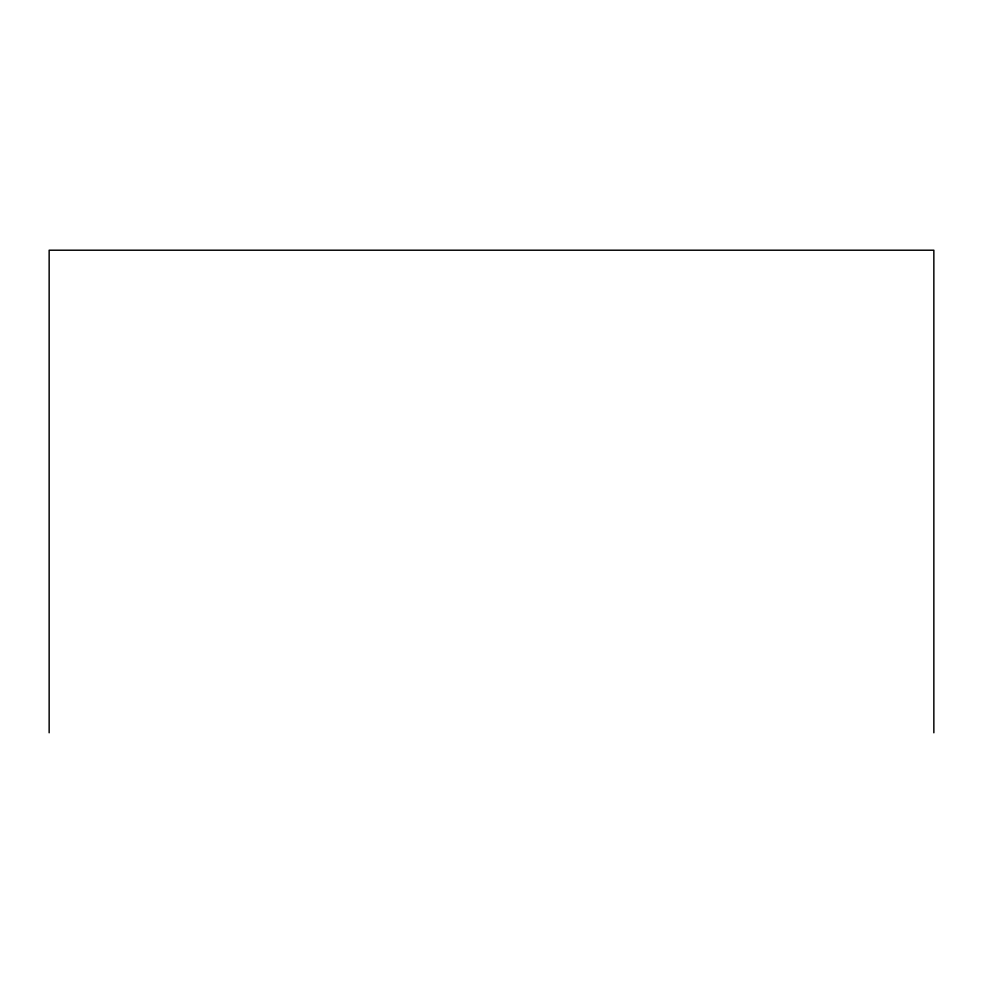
<?xml version="1.0" encoding="UTF-8"?>
<svg xmlns="http://www.w3.org/2000/svg" width="983" height="983" viewBox="0 0 983 983"><rect width="100%" height="100%" fill="white"/><g stroke="black" fill="none" stroke-linecap="round" stroke-linejoin="round"><path stroke-width="1.47" d="M933.85 732.79L933.85 250.21L49.15 250.21L49.15 732.79"/></g></svg>
